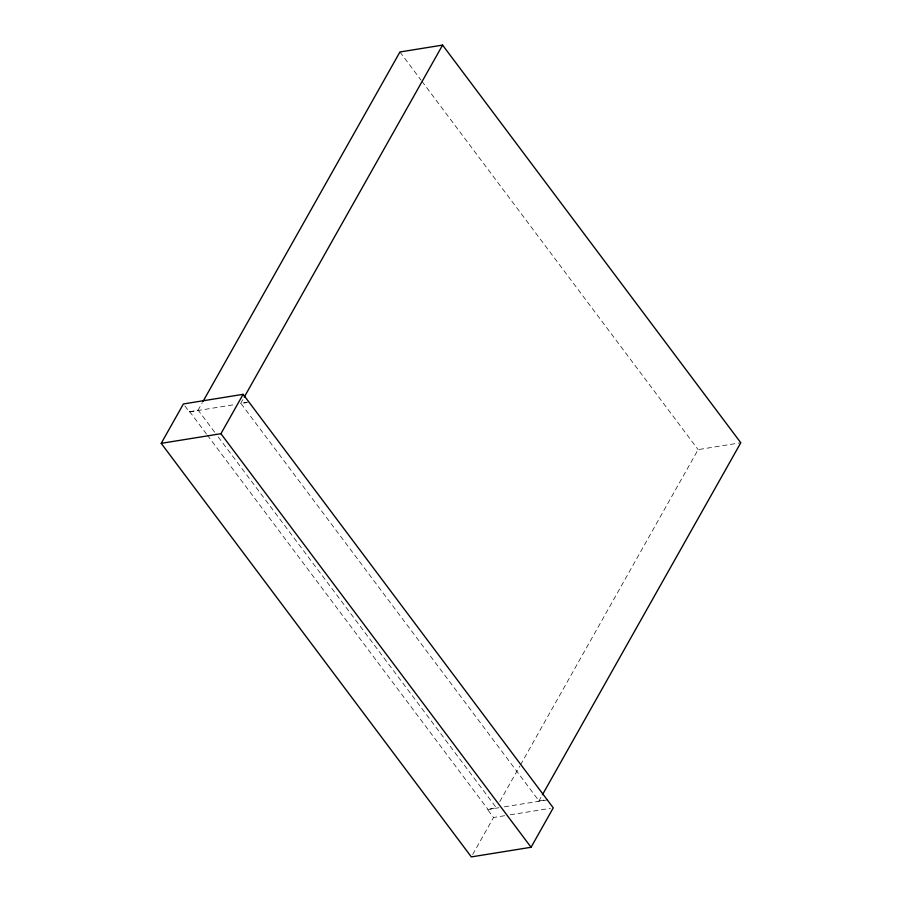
<?xml version="1.0" encoding="UTF-8"?>
<svg xmlns="http://www.w3.org/2000/svg" width="902" height="902" viewBox="0 0 902 902"><rect width="100%" height="100%" fill="white"/><g stroke="black" fill="none" stroke-linecap="round" stroke-linejoin="round"><path stroke-width="0.68" stroke-dasharray="4.51 3.38" d="M184.899 405.934L189.364 411.898L198.124 410.128L215.026 432.656M197.899 410.523L202.273 402.766M242.863 399.563L240.563 403.645L246.663 402.664M504.646 815.712L493.529 817.505L487.565 809.556L496.325 807.775L215.86 433.783M499.776 801.641L519.823 766.08M520.51 764.851L698.137 449.624L740.79 442.747M472.682 854.51L493.529 817.505M538.765 801.292L541.752 795.992M248.106 402.067L240.789 403.25L538.99 800.897L547.525 799.522M189.364 411.898L235.061 404.536M487.565 809.556L498.851 807.73M504.353 806.839L547.3 799.916M510.205 814.81L550.479 808.316M399.936 51.978L421.054 80.143M421.899 81.27L698.137 449.624M189.589 411.504L206.49 434.031M207.336 435.159L487.79 809.15"/><path stroke-width="1.35" d="M161.21 443.344L183.399 403.949L243.134 394.321L553.264 807.876L531.064 847.271L471.329 856.9L161.21 443.344L220.934 433.715L243.134 394.321M202.961 401.537L399.936 51.978L442.589 45.1L740.79 442.747L542.44 794.763M244.239 397.117L442.589 45.1M220.934 433.715L531.064 847.271"/></g></svg>
